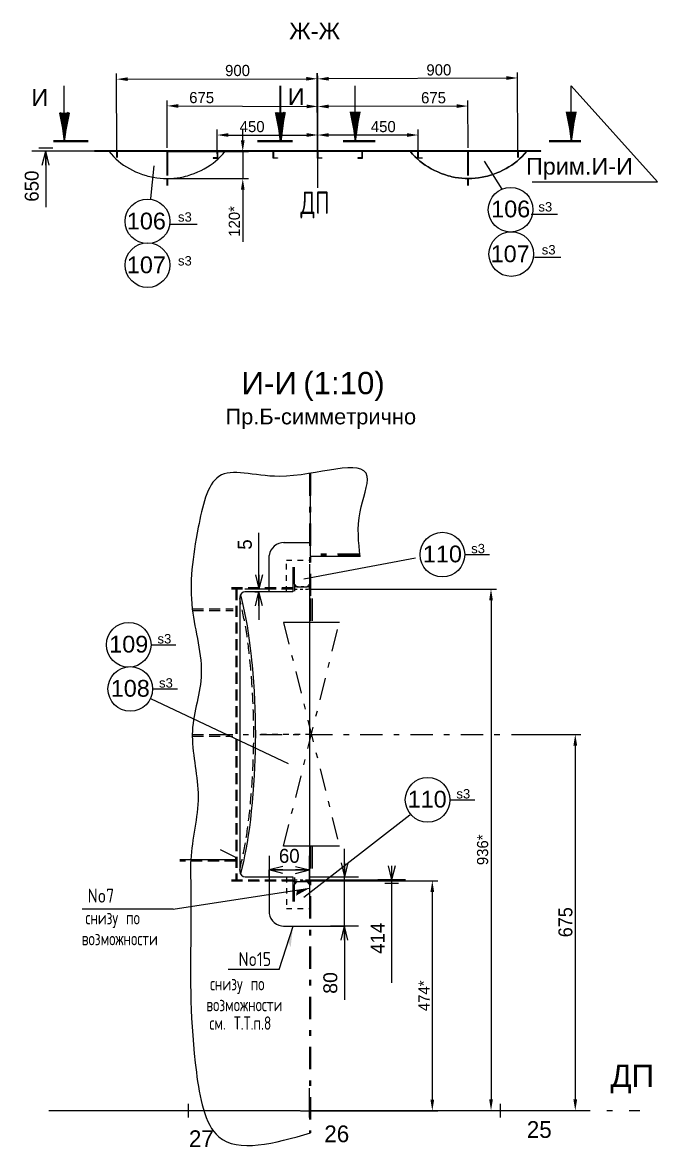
# Model space of a CAD drawing. Header units: millimetres. Extents: x -19561 to 47775, y 28910 to 69910.
# Drawn here: x 9386 to 12230, y 46667 to 51734 of the extents above; entities that cross this region are included whole.
import ezdxf
from ezdxf.enums import TextEntityAlignment as Align

# ---------------------------------------------------------------- set-up
doc = ezdxf.new("R2010")
doc.units = ezdxf.units.MM
doc.header["$MEASUREMENT"] = 0
for name, pattern in [('DASH1', [75, 50, -25]), ('DASH13', [50, 25, -25]), ('DASH2', [1300, 1125, -75, 25, -75]), ('DASH5', [225, 100, -50, 25, -50]), ('DASH6', [25, 12.5, -12.5])]:
    doc.linetypes.add(name, pattern=pattern)
doc.layers.add('pen_025', color=1, linetype='Continuous', true_color=0xff0000)
doc.styles.add('2_5', font='txt.shx', dxfattribs={"height": 2.5})
doc.styles.add('3', font='txt.shx', dxfattribs={"height": 3})
doc.styles.add('5', font='txt.shx', dxfattribs={"height": 5})
doc.styles.add('Arial', font='arial.ttf')
doc.styles.add('style5', font='arial.ttf', dxfattribs={"height": 3})
doc.dimstyles.new('EAG_DIM_J-8_F-1_N-109_A-06-00_S-7-0_T-0', dxfattribs={"dimtxt": 62.5, "dimasz": 62.5, "dimexe": 0.18, "dimexo": 0, "dimgap": 31.25, "dimtad": 1, "dimdec": 0, "dimdsep": 46, "dimtxsty": 'Standard', "dimblk1": 'EAGLE-ARROWTYPE-6-7-45', "dimblk2": 'NONE', "dimsah": 1, "dimcen": 0.09, "dimse2": 1, "dimclrt": 7, "dimadec": 0, "dimazin": 3, "dimtfac": 1, "dimtdec": 4, "dimtix": 1, "dimtofl": 0, "dimtmove": 0, "dimatfit": 0, "dimfxl": 1, "dimtolj": 1, "dimtzin": 0, "dimarcsym": 0})
doc.dimstyles.new('EAG_DIM_J-8_F-1_N-18_A-06-06_S-0-0_T-0', dxfattribs={"dimtxt": 62.5, "dimasz": 62.5, "dimexe": 0.18, "dimexo": 0, "dimgap": 31.25, "dimtad": 1, "dimdec": 0, "dimdsep": 46, "dimtxsty": 'Standard', "dimblk1": 'EAGLE-ARROWTYPE-6-0-11', "dimblk2": 'EAGLE-ARROWTYPE-6-0-12', "dimsah": 1, "dimcen": 0.09, "dimclrt": 7, "dimadec": 0, "dimazin": 3, "dimtfac": 1, "dimtdec": 4, "dimtix": 1, "dimtofl": 0, "dimtmove": 0, "dimatfit": 0, "dimfxl": 1, "dimtolj": 1, "dimtzin": 0, "dimarcsym": 0})
doc.dimstyles.new('EAG_DIM_J-8_F-1_N-84_A-25-00_S-3-0_T-0', dxfattribs={"dimtxt": 62.5, "dimasz": 62.5, "dimexe": 0.18, "dimexo": 0, "dimgap": 31.25, "dimtad": 1, "dimdec": 0, "dimdsep": 46, "dimtxsty": 'Standard', "dimblk1": 'EAGLE-ARROWTYPE-25-3-60', "dimblk2": 'NONE', "dimsah": 1, "dimcen": 0.09, "dimse2": 1, "dimclrt": 7, "dimadec": 0, "dimazin": 3, "dimtfac": 1, "dimtdec": 4, "dimtix": 1, "dimtofl": 0, "dimtmove": 0, "dimatfit": 0, "dimfxl": 1, "dimtolj": 1, "dimtzin": 0, "dimarcsym": 0})
doc.dimstyles.new('seatech', dxfattribs={"dimscale": 20, "dimtxt": 2.5, "dimasz": 2.5, "dimexe": 1.25, "dimexo": 0, "dimtad": 1, "dimdec": 0, "dimtxsty": 'Standard', "dimcen": 2.5, "dimclrd": 7, "dimclre": 7, "dimclrt": 4, "dimadec": 0, "dimazin": 0, "dimtfac": 1, "dimtdec": 0, "dimtmove": 0, "dimatfit": 3, "dimfxl": 1.25, "dimarcsym": 0})

# ---------------------------------------------------------------- blocks, each defined once
blk = doc.blocks.new('EAGLE-ARROWTYPE-25-3-60')
at = {"layer": 'pen_025', "color": 7, "linetype": 'Continuous'}
for p, q in [((0, -1), (0, 1)), ((0, 0), (-1, 0)), ((-0.25, 0.5), (-0.25, -0.5)), ((1, 0.25), (0, 0)), ((1, 0), (0, 0)), ((1, -0.25), (0, 0))]:
    blk.add_line(p, q, dxfattribs=at)
blk = doc.blocks.new('*D2283')
at = {"color": 0, "linetype": 'Continuous', "lineweight": -2}
for p, q in [((10671.3, 47892.9), (11039.5, 47892.9)), ((11039.3, 47830.4), (11039.3, 47430.3))]:
    blk.add_line(p, q, dxfattribs=at)
at = {"layer": 'Defpoints', "color": 0}
for p in [(10671.3, 47892.9), (11012, 47430.3), (11039.3, 47430.3)]:
    blk.add_point(p, dxfattribs=at)
at = {"color": 0, "lineweight": -2, "xscale": 62.5, "yscale": 62.5, "zscale": 62.5, "rotation": 90}
blk.add_blockref('EAGLE-ARROWTYPE-25-3-60', (11039.3, 47892.9), dxfattribs=at)
at = {"color": 7, "ltscale": 20, "insert": (10976.8, 47630.4), "char_height": 62.5, "attachment_point": 5, "rotation": 90}
blk.add_mtext('\\A1;414', dxfattribs=at)
blk = doc.blocks.new('_NONE')
blk = doc.blocks.new('EAGLE-ARROWTYPE-6-0-11')
at = {"layer": 'pen_025', "color": 7, "linetype": 'Continuous'}
for p, q in [((0, -1), (0, 1)), ((-1, 0.25), (0, 0)), ((-1, 0), (0, 0)), ((-1, -0.25), (0, 0)), ((0, 0), (-1, 0))]:
    blk.add_line(p, q, dxfattribs=at)
blk = doc.blocks.new('EAGLE-ARROWTYPE-6-0-12')
at = {"layer": 'pen_025', "color": 7, "linetype": 'Continuous'}
for p, q in [((0, -1), (0, 1)), ((-1, 0.25), (0, 0)), ((-1, 0), (0, 0)), ((-1, -0.25), (0, 0)), ((0, 0), (-1, 0))]:
    blk.add_line(p, q, dxfattribs=at)
blk = doc.blocks.new('*D2277')
at = {"color": 0, "linetype": 'Continuous', "lineweight": -2}
for p, q in [((10444.5, 49197.1), (10444.5, 49447.1)), ((10444.5, 49259.6), (10444.5, 49322.1)), ((10425.8, 49183.2), (10444.7, 49183.2)), ((10427.7, 49197.1), (10444.7, 49197.1)), ((10444.5, 49120.7), (10444.5, 49058.2))]:
    blk.add_line(p, q, dxfattribs=at)
at = {"layer": 'Defpoints', "color": 0}
for p in [(10425.8, 49183.2), (10427.7, 49197.1), (10444.5, 49197.1)]:
    blk.add_point(p, dxfattribs=at)
at = {"color": 0, "lineweight": -2, "xscale": 62.5, "yscale": 62.5, "zscale": 62.5}
for name, p, rotation in [('EAGLE-ARROWTYPE-6-0-12', (10444.5, 49197.1), 270), ('EAGLE-ARROWTYPE-6-0-11', (10444.5, 49183.2), 90)]:
    blk.add_blockref(name, p, dxfattribs=dict(at, rotation=rotation))
at = {"color": 7, "ltscale": 20, "insert": (10382, 49395), "char_height": 62.5, "attachment_point": 5, "rotation": 90}
blk.add_mtext('\\A1;5', dxfattribs=at)
blk = doc.blocks.new('*D2278')
at = {"color": 0, "linetype": 'Continuous', "lineweight": -2}
for p, q in [((10490, 47905.7), (10490.1, 47937.1)), ((10671.3, 47905.6), (10671.3, 47937)), ((10552.6, 47936.9), (10608.8, 47936.9))]:
    blk.add_line(p, q, dxfattribs=at)
at = {"layer": 'Defpoints', "color": 0}
for p in [(10490, 47905.7), (10671.3, 47936.8), (10671.3, 47905.6)]:
    blk.add_point(p, dxfattribs=at)
at = {"color": 0, "lineweight": -2, "xscale": 62.5, "yscale": 62.5, "zscale": 62.5}
for name, p, rotation in [('EAGLE-ARROWTYPE-6-0-11', (10490.1, 47936.9), 179.9871440888427), ('EAGLE-ARROWTYPE-6-0-12', (10671.3, 47936.8), 359.9871440888427)]:
    blk.add_blockref(name, p, dxfattribs=dict(at, rotation=rotation))
at = {"color": 7, "ltscale": 20, "insert": (10580.7, 47999.4), "char_height": 62.5, "attachment_point": 5, "rotation": 359.9871}
blk.add_mtext('\\A1;60', dxfattribs=at)
blk = doc.blocks.new('*D2279')
at = {"color": 0, "linetype": 'Continuous', "lineweight": -2}
for p, q in [((10828.1, 47968.1), (10828.1, 48030.6)), ((10671.3, 47905.6), (10828.3, 47905.6)), ((10671.3, 47684.9), (10828.3, 47684.9)), ((10828.1, 47684.9), (10828.1, 47354.3)), ((10828.1, 47622.4), (10828.1, 47559.9))]:
    blk.add_line(p, q, dxfattribs=at)
at = {"layer": 'Defpoints', "color": 0}
for p in [(10671.3, 47905.6), (10671.3, 47684.9), (10828.1, 47684.9)]:
    blk.add_point(p, dxfattribs=at)
at = {"color": 0, "lineweight": -2, "xscale": 62.5, "yscale": 62.5, "zscale": 62.5}
for name, p, rotation in [('EAGLE-ARROWTYPE-6-0-11', (10828.1, 47905.6), 270), ('EAGLE-ARROWTYPE-6-0-12', (10828.1, 47684.9), 90)]:
    blk.add_blockref(name, p, dxfattribs=dict(at, rotation=rotation))
at = {"color": 7, "ltscale": 20, "insert": (10765, 47430.2), "char_height": 62.5, "attachment_point": 5, "rotation": 90, "style": 'Arial'}
blk.add_mtext('\\A1;80', dxfattribs=at)
blk = doc.blocks.new('*D2280')
at = {"color": 7, "lineweight": -2}
for p, q in [((11575.7, 48544.3), (11886.8, 48544.3)), ((11861.8, 48494.3), (11861.8, 46908.3)), ((11690.7, 46858.3), (11886.8, 46858.3))]:
    blk.add_line(p, q, dxfattribs=at)
at = {"color": 7}
for points in [[(11870.1, 48494.3), (11853.4, 48494.3), (11861.8, 48544.3)], [(11853.4, 46908.3), (11870.1, 46908.3), (11861.8, 46858.3)]]:
    blk.add_solid(points, dxfattribs=at)
at = {"layer": 'Defpoints', "color": 0}
for p in [(11575.7, 48544.3), (11690.7, 46858.3), (11861.8, 46858.3)]:
    blk.add_point(p, dxfattribs=at)
at = {"color": 4, "ltscale": 20, "insert": (11818, 47702.3), "char_height": 50, "attachment_point": 5, "rotation": 90}
blk.add_mtext('\\H62.5;\\W0.965;\\Q0;\\Q0;675\\H62.5;\\W0.965;\\Q0;', dxfattribs=at)
blk = doc.blocks.new('*D2281')
at = {"color": 7, "lineweight": -2}
for p, q in [((10630.4, 47888.1), (11246.5, 47888.1)), ((11221.5, 47838.1), (11221.5, 46907.2)), ((10630.4, 46857.2), (11246.5, 46857.2))]:
    blk.add_line(p, q, dxfattribs=at)
at = {"color": 7}
for points in [[(11229.8, 47838.1), (11213.1, 47838.1), (11221.5, 47888.1)], [(11213.1, 46907.2), (11229.8, 46907.2), (11221.5, 46857.2)]]:
    blk.add_solid(points, dxfattribs=at)
at = {"layer": 'Defpoints', "color": 0}
for p in [(10630.4, 47888.1), (10630.4, 46857.2), (11221.5, 46857.2)]:
    blk.add_point(p, dxfattribs=at)
at = {"color": 4, "ltscale": 20, "insert": (11184, 47372.7), "char_height": 50, "attachment_point": 5, "rotation": 90}
blk.add_mtext('474*', dxfattribs=at)
blk = doc.blocks.new('*D2282')
at = {"color": 7, "lineweight": -2}
for p, q in [((10676.3, 49195.6), (11509.4, 49195.6)), ((11484.4, 49145.6), (11484.4, 46908.3)), ((10676.3, 46858.3), (11509.4, 46858.3))]:
    blk.add_line(p, q, dxfattribs=at)
at = {"color": 7}
for points in [[(11492.7, 49145.6), (11476.1, 49145.6), (11484.4, 49195.6)], [(11476.1, 46908.3), (11492.7, 46908.3), (11484.4, 46858.3)]]:
    blk.add_solid(points, dxfattribs=at)
at = {"layer": 'Defpoints', "color": 0}
for p in [(10676.3, 49195.6), (10676.3, 46858.3), (11484.4, 46858.3)]:
    blk.add_point(p, dxfattribs=at)
at = {"color": 4, "ltscale": 20, "insert": (11446.9, 48026.9), "char_height": 50, "attachment_point": 5, "rotation": 90}
blk.add_mtext('936*', dxfattribs=at)
blk = doc.blocks.new('*D2284')
at = {"color": 7, "lineweight": -2}
for p, q in [((10258.2, 51145.7), (10258.2, 51255.1)), ((10709.2, 51145.7), (10709.2, 51255.1)), ((10308.2, 51230.1), (10659.2, 51230.1))]:
    blk.add_line(p, q, dxfattribs=at)
at = {"color": 7}
for points in [[(10308.2, 51238.5), (10308.2, 51221.8), (10258.2, 51230.1)], [(10659.2, 51221.8), (10659.2, 51238.5), (10709.2, 51230.1)]]:
    blk.add_solid(points, dxfattribs=at)
at = {"layer": 'Defpoints', "color": 0}
for p in [(10709.2, 51230.1), (10258.2, 51145.7), (10709.2, 51145.7)]:
    blk.add_point(p, dxfattribs=at)
at = {"color": 4, "ltscale": 20, "insert": (10414.4, 51267.6), "char_height": 50, "attachment_point": 5}
blk.add_mtext('450', dxfattribs=at)
blk = doc.blocks.new('EAGLE-ARROWTYPE-6-7-45')
at = {"layer": 'pen_025', "color": 7, "linetype": 'Continuous'}
for p, q in [((0, -1), (0, 1)), ((-1, 0.25), (0, 0)), ((-1, 0), (0, 0)), ((-1, -0.25), (0, 0)), ((0, 0), (-1, 0)), ((0.25, 0.5), (0.25, -0.5))]:
    blk.add_line(p, q, dxfattribs=at)
blk = doc.blocks.new('*D2285')
at = {"color": 0, "linetype": 'Continuous', "lineweight": -2}
for p, q in [((9758.7, 51157.3), (9489.7, 51157.3)), ((9489.9, 51094.8), (9489.9, 50907.3))]:
    blk.add_line(p, q, dxfattribs=at)
at = {"layer": 'Defpoints', "color": 0}
for p in [(9758.7, 51157.3), (9489.9, 50907.3), (9758.7, 50907.3)]:
    blk.add_point(p, dxfattribs=at)
at = {"color": 0, "lineweight": -2, "xscale": 62.5, "yscale": 62.5, "zscale": 62.5, "rotation": 90}
blk.add_blockref('EAGLE-ARROWTYPE-6-7-45', (9489.9, 51157.3), dxfattribs=at)
at = {"color": 7, "ltscale": 20, "insert": (9427.4, 51001), "char_height": 62.5, "attachment_point": 5, "rotation": 90}
blk.add_mtext('\\A1;650', dxfattribs=at)
blk = doc.blocks.new('*D2286')
at = {"color": 7, "lineweight": -2}
for p, q in [((10033.2, 51173.1), (10033.9, 51385.5)), ((10708.2, 51170.8), (10708.9, 51383.2)), ((10083.8, 51360.3), (10658.8, 51358.4))]:
    blk.add_line(p, q, dxfattribs=at)
at = {"color": 7}
for points in [[(10083.8, 51368.7), (10083.8, 51352), (10033.8, 51360.5)], [(10658.8, 51350.1), (10658.8, 51366.7), (10708.8, 51358.2)]]:
    blk.add_solid(points, dxfattribs=at)
at = {"layer": 'Defpoints', "color": 0}
for p in [(10708.8, 51358.2), (10033.2, 51173.1), (10708.2, 51170.8)]:
    blk.add_point(p, dxfattribs=at)
at = {"color": 4, "ltscale": 20, "insert": (10188.3, 51397.5), "char_height": 50, "attachment_point": 5, "rotation": 359.8083}
blk.add_mtext('675', dxfattribs=at)
blk = doc.blocks.new('*D2287')
at = {"color": 7, "lineweight": -2}
for p, q in [((10708.2, 51170.8), (10707.5, 51382.9)), ((11381.3, 51172.8), (11380.7, 51384.9)), ((11330.8, 51359.7), (10757.6, 51358))]:
    blk.add_line(p, q, dxfattribs=at)
at = {"color": 7}
for points in [[(10757.6, 51366.4), (10757.6, 51349.7), (10707.6, 51357.9)], [(11330.8, 51351.4), (11330.7, 51368.1), (11380.8, 51359.9)]]:
    blk.add_solid(points, dxfattribs=at)
at = {"layer": 'Defpoints', "color": 0}
for p in [(10707.6, 51357.9), (10708.2, 51170.8), (11381.3, 51172.8)]:
    blk.add_point(p, dxfattribs=at)
at = {"color": 4, "ltscale": 20, "insert": (11226.8, 51396.9), "char_height": 50, "attachment_point": 5, "rotation": 0.1708}
blk.add_mtext('675', dxfattribs=at)
blk = doc.blocks.new('*D2288')
at = {"color": 7, "lineweight": -2}
for p, q in [((10709.2, 51145.7), (10707.6, 51506.9)), ((11553.6, 51485.6), (10757.7, 51482.1)), ((11605.1, 51149.5), (11603.5, 51510.8))]:
    blk.add_line(p, q, dxfattribs=at)
at = {"color": 7}
for points in [[(10757.7, 51490.4), (10757.7, 51473.8), (10707.7, 51481.9)], [(11553.7, 51477.2), (11553.6, 51493.9), (11603.6, 51485.8)]]:
    blk.add_solid(points, dxfattribs=at)
at = {"layer": 'Defpoints', "color": 0}
for p in [(10707.7, 51481.9), (10709.2, 51145.7), (11605.1, 51149.5)]:
    blk.add_point(p, dxfattribs=at)
at = {"color": 4, "ltscale": 20, "insert": (11250.7, 51521.7), "char_height": 50, "attachment_point": 5, "rotation": 0.2477}
blk.add_mtext('900', dxfattribs=at)
blk = doc.blocks.new('*D2289')
at = {"color": 7, "lineweight": -2}
for p, q in [((9808.2, 51149.5), (9807.4, 51505.3)), ((10707.2, 51151.4), (10706.4, 51507.2)), ((9857.4, 51480.4), (10656.4, 51482.1))]:
    blk.add_line(p, q, dxfattribs=at)
at = {"color": 7}
for points in [[(9857.4, 51488.7), (9857.5, 51472.1), (9807.4, 51480.3)], [(10656.5, 51473.8), (10656.4, 51490.4), (10706.4, 51482.2)]]:
    blk.add_solid(points, dxfattribs=at)
at = {"layer": 'Defpoints', "color": 0}
for p in [(10706.4, 51482.2), (9808.2, 51149.5), (10707.2, 51151.4)]:
    blk.add_point(p, dxfattribs=at)
at = {"color": 4, "ltscale": 20, "insert": (10349, 51518.9), "char_height": 50, "attachment_point": 5, "rotation": 0.1224}
blk.add_mtext('900', dxfattribs=at)
blk = doc.blocks.new('*D2290')
at = {"color": 7, "lineweight": -2}
for p, q in [((10372.4, 51206.1), (10372.4, 51256.1)), ((10035.2, 51156.1), (10397.4, 51156.1)), ((10372.4, 51156.1), (10372.4, 51034.6)), ((10031.7, 51034.6), (10397.4, 51034.6)), ((10372.4, 50984.6), (10372.4, 50751.3))]:
    blk.add_line(p, q, dxfattribs=at)
at = {"color": 7}
for points in [[(10364.1, 51206.1), (10380.7, 51206.1), (10372.4, 51156.1)], [(10380.7, 50984.6), (10364.1, 50984.6), (10372.4, 51034.6)]]:
    blk.add_solid(points, dxfattribs=at)
at = {"layer": 'Defpoints', "color": 0}
for p in [(10035.2, 51156.1), (10031.7, 51034.6), (10372.4, 51034.6)]:
    blk.add_point(p, dxfattribs=at)
at = {"color": 4, "ltscale": 20, "insert": (10334.9, 50842.9), "char_height": 50, "attachment_point": 5, "rotation": 90}
blk.add_mtext('120*', dxfattribs=at)
blk = doc.blocks.new('*D2291')
at = {"color": 7, "lineweight": -2}
for p, q in [((10707.2, 51145.7), (10707.2, 51255.1)), ((11158.2, 51145.7), (11158.2, 51255.1)), ((11108.2, 51230.1), (10757.2, 51230.1))]:
    blk.add_line(p, q, dxfattribs=at)
at = {"color": 7}
for points in [[(10757.2, 51238.5), (10757.2, 51221.8), (10707.2, 51230.1)], [(11108.2, 51221.8), (11108.2, 51238.5), (11158.2, 51230.1)]]:
    blk.add_solid(points, dxfattribs=at)
at = {"layer": 'Defpoints', "color": 0}
for p in [(10707.2, 51230.1), (10707.2, 51145.7), (11158.2, 51145.7)]:
    blk.add_point(p, dxfattribs=at)
at = {"color": 4, "ltscale": 20, "insert": (11001.9, 51267.6), "char_height": 50, "attachment_point": 5}
blk.add_mtext('450', dxfattribs=at)

msp = doc.modelspace()

# ---------------------------------------------------------------- linework, layer by layer
at = {"color": 0, "linetype": 'DASH2'}
for p, q in [((10708.15485, 50993.4469), (10708.15485, 51495.38996)), ((10708.15485, 50993.4469), (10708.15485, 51170.83055)), ((9503.79425, 46858.26402), (12151.29425, 46858.26402))]:
    msp.add_line(p, q, dxfattribs=at)
at = {"color": 0, "linetype": 'Continuous'}
for p, q in [((9572.64034, 51199.78413), (9572.64034, 51449.78413)), ((10539.97716, 51199.78413), (10539.97716, 51449.78413)), ((10543.05662, 51199.78413), (10543.05662, 51449.78413)), ((10876.33253, 51199.78413), (10876.33253, 51449.78413)), ((11843.66936, 51199.78413), (11843.66936, 51449.78413)), ((9555.59549, 51331.03334), (9572.64034, 51199.78413)), ((9555.59549, 51331.03334), (9572.64034, 51318.53413)), ((9589.68519, 51331.03334), (9572.64034, 51199.78413)), ((9589.68519, 51331.03334), (9572.64034, 51318.53413)), ((10522.93231, 51331.03334), (10539.97716, 51199.78413)), ((10522.93231, 51331.03334), (10539.97716, 51318.53413)), ((10526.01177, 51331.03334), (10543.05662, 51199.78413)), ((10526.01177, 51331.03334), (10543.05662, 51318.53413)), ((10557.02201, 51331.03334), (10539.97716, 51199.78413)), ((10557.02201, 51331.03334), (10539.97716, 51318.53413)), ((10560.10147, 51331.03334), (10543.05662, 51199.78413)), ((10560.10147, 51331.03334), (10543.05662, 51318.53413)), ((10859.28768, 51331.03334), (10876.33253, 51199.78413)), ((10859.28768, 51331.03334), (10876.33253, 51318.53413)), ((10893.37738, 51331.03334), (10876.33253, 51199.78413)), ((10893.37738, 51331.03334), (10876.33253, 51318.53413)), ((11826.62451, 51331.03334), (11843.66936, 51199.78413)), ((11826.62451, 51331.03334), (11843.66936, 51318.53413)), ((11860.71421, 51331.03334), (11843.66936, 51199.78413)), ((11860.71421, 51331.03334), (11843.66936, 51318.53413)), ((9708.15485, 51160.35021), (9778.74677, 51160.35021)), ((9708.15485, 51157.25634), (9778.74677, 51157.25634)), ((9778.74677, 51160.35021), (10287.42331, 51160.35021)), ((9778.74677, 51157.25634), (10287.42331, 51157.25634)), ((9808.15485, 51129.52587), (9808.15485, 51152.83947)), ((9811.15485, 51129.52587), (9811.15485, 51152.83947)), ((10033.15485, 51048.50841), (10033.15485, 51152.83751)), ((10036.15485, 51048.50841), (10036.15485, 51152.83751)), ((10287.42331, 51160.35021), (11128.88639, 51160.35021)), ((10287.42331, 51157.25634), (11128.88639, 51157.25634)), ((11129.02301, 51160.35021), (11637.42627, 51160.35021)), ((11129.02301, 51157.25634), (11637.42627, 51157.25634)), ((11380.15485, 51048.50841), (11380.15485, 51152.83751)), ((11383.15485, 51048.50841), (11383.15485, 51152.83751)), ((11605.15485, 51129.52587), (11605.15485, 51152.83947)), ((11608.15485, 51129.52587), (11608.15485, 51152.83947)), ((11637.56293, 51160.35021), (11708.15485, 51160.35021)), ((11637.56293, 51157.25634), (11708.15485, 51157.25634)), ((10033.15485, 51029.00914), (10033.15485, 51031.53063)), ((10036.15485, 51029.00914), (10036.15485, 51031.53063)), ((11380.15485, 51029.00914), (11380.15485, 51031.53063)), ((11383.15485, 51029.00914), (11383.15485, 51031.53063)), ((10603.79425, 49216.75348), (10603.79425, 49293.55966)), ((10358.79425, 49158.18979), (10358.79425, 47930.66621)), ((10805.04425, 49044.92929), (10555.04425, 49044.92929)), ((10805.04425, 48043.57782), (10555.04425, 48043.57782)), ((10341.138, 47981.75348), (10091.138, 47981.75348)), ((10490.05129, 47937.05899), (10671.30125, 47936.83832)), ((10060.33629, 47760.75392), (9652.88981, 47760.75392)), ((10535.43386, 47490.38757), (10307.19793, 47490.38757)), ((10671.29425, 46827.26934), (10671.29425, 46958.26402)), ((10128.79425, 46827.26934), (10128.79425, 46889.25484)), ((11526.29425, 46827.26934), (11526.29425, 46889.25484))]:
    msp.add_line(p, q, dxfattribs=at)
at = {"color": 0}
for p, q in [((11843.66936, 51449.78413), (12229.52454, 51020.64228)), ((11668.46416, 51020.64228), (12229.52454, 51020.64228)), ((10555.17391, 49403.61158), (10671.29425, 49403.61158)), ((10490.04425, 49182.84074), (10490.04425, 49346.47823)), ((10646.65607, 49240.52018), (11145.8316, 49336.02488)), ((10596.29425, 49293.55966), (10596.29425, 49183.18979)), ((10596.29425, 49183.18979), (10383.79425, 49183.18979)), ((10671.29425, 49195.57291), (10671.29425, 47892.93405)), ((10646.65607, 47814.2637), (11120.49276, 48183.46306)), ((10383.79425, 47905.66621), (10596.29425, 47905.66621)), ((10490.04425, 47905.66621), (10490.04425, 47742.02873)), ((10596.29425, 47905.66621), (10596.29425, 47795.31656)), ((10555.17391, 47684.89538), (10671.29425, 47684.89538))]:
    msp.add_line(p, q, dxfattribs=at)
for p, q in [((9960.43655, 50944.97992), (9974.97692, 51092.36659)), ((11534.03599, 50987.13192), (11455.05942, 51112.82879)), ((9960.33024, 50943.90232), (9960.43655, 50944.97992)), ((10049.38545, 50830.37005), (10168.18326, 50830.37005)), ((11663.81892, 50875.88534), (11782.61673, 50875.88534)), ((11678.8712, 50683.44247), (11797.66901, 50683.44247)), ((11366.64544, 49349.72829), (11477.49884, 49349.72829)), ((9961.58282, 48945.506), (10072.43622, 48945.506)), ((9959.73881, 48705.03291), (10575.80264, 48413.61687)), ((9968.52737, 48747.67211), (10079.38077, 48747.67211)), ((11300.43037, 48250.86821), (11411.28376, 48250.86821))]:
    msp.add_line(p, q)
at = {"color": 0, "linetype": 'DASH13'}
for p, q in [((10033.15485, 51003.92723), (10033.15485, 51029.00914)), ((10036.15485, 51003.92723), (10036.15485, 51029.00914)), ((11380.15485, 51003.92723), (11380.15485, 51029.00914)), ((11383.15485, 51003.92723), (11383.15485, 51029.00914)), ((10567.70741, 49182.84074), (10567.70741, 49324.46331)), ((10567.70741, 49324.46331), (10671.29425, 49324.46331)), ((10678.90546, 48544.25306), (10428.90546, 48544.25306)), ((10567.70741, 47905.66621), (10567.70741, 47764.04365)), ((10567.70741, 47764.04365), (10671.29425, 47764.04365))]:
    msp.add_line(p, q, dxfattribs=at)
at = {"color": 0, "linetype": 'DASH5'}
for p, q in [((10671.29425, 49713.59609), (10671.29425, 49044.92929)), ((10676.29425, 49714.39091), (10676.29425, 49044.92929)), ((10897.14476, 49351.75958), (10676.29425, 49351.75958)), ((10897.71305, 49346.75897), (10676.29425, 49346.75897)), ((10603.79425, 49216.75348), (10603.79425, 49185.71207)), ((10676.29425, 49153.68021), (10676.29425, 49044.92929)), ((10683.79425, 49153.68021), (10683.79425, 49044.92929)), ((10555.04425, 49044.92929), (10805.04425, 48043.57782)), ((10555.04425, 48043.57782), (10805.04425, 49044.92929)), ((10223.69425, 48544.25348), (11570.65179, 48544.25348)), ((10671.29425, 48043.57782), (10671.29425, 46756.85314)), ((10676.29425, 48043.57782), (10676.29425, 47934.92982)), ((10676.29425, 48043.57782), (10676.29425, 46758.26402)), ((10683.79425, 48043.57782), (10683.79425, 47934.92982)), ((10340.79191, 47992.14209), (10272.66814, 48026.75348)), ((10340.79191, 47976.75348), (10340.79191, 47992.14209)), ((10596.29425, 47902.79489), (10596.29425, 47795.31656)), ((10603.79425, 47902.79489), (10603.79425, 47871.75348))]:
    msp.add_line(p, q, dxfattribs=at)
at = {"color": 0, "linetype": 'DASH1'}
for p, q in [((10321.29425, 49197.08353), (10596.29425, 49197.08353)), ((10321.79935, 49202.08353), (10596.29425, 49202.08353)), ((10341.13861, 49195.98291), (10341.13861, 47892.52779)), ((10346.29486, 49195.98291), (10346.29486, 47892.52779)), ((10146.29425, 49106.75348), (10328.82965, 49106.75348)), ((10146.29425, 49099.25348), (10328.82965, 49099.25348)), ((10146.29425, 48544.25348), (10328.638, 48544.25348)), ((10146.29425, 48536.75348), (10328.638, 48536.75348)), ((10341.138, 47976.75348), (10091.138, 47976.75348)), ((10341.138, 47976.75348), (10341.138, 47981.75348)), ((10321.29425, 47892.46897), (10596.29425, 47892.46897)), ((10321.79935, 47887.46897), (10596.29425, 47887.46897))]:
    msp.add_line(p, q, dxfattribs=at)
at = {"color": 2}
msp.add_line((10828.32031, 47684.89538), (10828.32031, 47905.62555), dxfattribs=at)
at = {"color": 0, "linetype": 'Continuous', "ltscale": 5}
for p, q in [((10060.33629, 47760.75392), (10671.29425, 47854.9624)), ((10535.43386, 47490.38757), (10598.17589, 47684.89538))]:
    msp.add_line(p, q, dxfattribs=at)
at = {"color": 7}
for points in [[(9573.87705, 51205.10656, 0, 50, 0), (9573.87705, 51330.22414, 50, 50, 0)], [(10540.77528, 51206.26875, 0, 50, 0), (10540.77528, 51331.38634, 50, 50, 0)], [(10875.90725, 51209.32851, 0, 50, 0), (10875.90725, 51334.44609, 50, 50, 0)], [(11843.7022, 51209.32851, 0, 50, 0), (11843.7022, 51334.44609, 50, 50, 0)]]:
    msp.add_lwpolyline(points, format="xyseb", dxfattribs=at)
at = {"color": 7, "const_width": 10}
for points in [[(9524.45185, 51202.53676), (9680.71379, 51202.53676)], [(10438.1092, 51202.53676), (10595.30223, 51202.53676)], [(10821.96087, 51202.53676), (10966.15039, 51202.53676)], [(11743.83206, 51202.53676), (11888.01007, 51202.53676)]]:
    msp.add_lwpolyline(points, dxfattribs=at)
at = {"const_width": 3}
msp.add_lwpolyline([(9709.22139, 51158.91908), (11709.17212, 51158.91908)], dxfattribs=at)
at = {"color": 0, "linetype": 'Continuous'}
for points in [[(10708.15485, 51157.25634), (9713.82929, 51157.25634), (9708.15485, 51157.25634)], [(9772.02283, 51157.25634), (9782.23535, 51145.291), (9793.00043, 51133.81639), (9803.92395, 51123.23436), (9815.34369, 51113.20128), (9826.84626, 51104.06542), (9838.78699, 51095.51293), (9851.53644, 51087.28514), (9864.66425, 51079.65551), (9878.5376, 51072.40172), (9892.71003, 51065.74791), (9900.79938, 51062.26122), (9908.96405, 51058.96202), (9923.9281, 51053.47484), (9939.11194, 51048.62841), (9947.59693, 51046.23034), (9956.13874, 51044.0393), (9971.66114, 51040.63353), (9987.32227, 51037.95617), (10002.4961, 51036.10045), (10017.74268, 51034.97777), (10032.862, 51034.59618), (10047.982, 51034.9431), (10062.99909, 51036.0161), (10077.94794, 51037.80919), (10092.38843, 51040.21202), (10106.7121, 51043.23107), (10115.47614, 51045.3861), (10124.18256, 51047.75902), (10139.82776, 51052.61168), (10155.25006, 51058.14904), (10170.67255, 51064.45568), (10185.8114, 51071.43444), (10200.10431, 51078.8181), (10214.03061, 51086.85033), (10226.90982, 51095.11803), (10239.36432, 51103.99694), (10250.87241, 51113.10021), (10261.91846, 51122.77062), (10272.78321, 51133.25756), (10283.1474, 51144.24877), (10294.28684, 51157.25634)], [(9772.02283, 51157.25634), (9782.23535, 51145.29113), (9793.00043, 51133.81639), (9803.92395, 51123.23424), (9815.34369, 51113.2014), (9826.84626, 51104.06542), (9838.78699, 51095.51293), (9851.53644, 51087.28527), (9864.66425, 51079.65551), (9878.5376, 51072.40172), (9892.71003, 51065.74791), (9900.79938, 51062.26122), (9908.96405, 51058.96202), (9923.9281, 51053.47484), (9939.11194, 51048.62853), (9947.59693, 51046.23034), (9956.13874, 51044.0393), (9971.66114, 51040.63366), (9987.32227, 51037.95629), (10002.4961, 51036.10045), (10017.74268, 51034.97777), (10032.862, 51034.59618), (10047.982, 51034.9431), (10062.99909, 51036.0161), (10077.94794, 51037.80919), (10092.38843, 51040.21202), (10106.7121, 51043.23107), (10115.47614, 51045.3861), (10124.18256, 51047.75902), (10139.82776, 51052.61168), (10155.25006, 51058.14904), (10170.67255, 51064.45568), (10185.8114, 51071.43456), (10200.10431, 51078.8181), (10214.03061, 51086.85033), (10226.90982, 51095.11803), (10239.36432, 51103.99694), (10250.87241, 51113.10021), (10261.91846, 51122.77062), (10272.78321, 51133.25756), (10283.1474, 51144.24877), (10294.28684, 51157.25634), (9772.02283, 51157.25634)], [(10260.15485, 51157.25634), (10259.15485, 51157.25634), (10258.44776, 51156.95421), (10258.15485, 51156.22496), (10258.15485, 51130.44249), (10257.88691, 51129.41112), (10257.15485, 51128.65624), (10256.15485, 51128.37987), (10241.15485, 51128.37987), (10240.44773, 51128.07775), (10240.15485, 51127.34862), (10240.15485, 51126.31725), (10260.15485, 51126.31725), (10260.15485, 51157.25634)], [(10508.15485, 51157.25634), (10509.15485, 51157.25634), (10509.86196, 51156.95421), (10510.15485, 51156.22496), (10510.15485, 51130.44249), (10510.42279, 51129.41112), (10511.15485, 51128.65624), (10512.15485, 51128.37987), (10527.15485, 51128.37987), (10527.86196, 51128.07775), (10528.15485, 51127.34862), (10528.15485, 51126.31725), (10508.15485, 51126.31725), (10508.15485, 51157.25634)], [(10707.15485, 51157.25634), (10708.15485, 51157.25634), (10708.86196, 51156.95421), (10709.15485, 51156.22496), (10709.15485, 51130.44249), (10709.4228, 51129.41112), (10710.15485, 51128.65624), (10711.15485, 51128.37987), (10726.15485, 51128.37987), (10726.86196, 51128.07775), (10727.15485, 51127.34862), (10727.15485, 51126.31725), (10707.15485, 51126.31725), (10707.15485, 51157.25634)], [(10708.15485, 51157.25634), (11702.48041, 51157.25634), (11708.15485, 51157.25634)], [(10908.15485, 51157.25634), (10907.15485, 51157.25634), (10906.44774, 51156.95421), (10906.15485, 51156.22496), (10906.15485, 51130.44249), (10905.88691, 51129.41112), (10905.15485, 51128.65624), (10904.15485, 51128.37987), (10889.15485, 51128.37987), (10888.44774, 51128.07775), (10888.15485, 51127.34862), (10888.15485, 51126.31725), (10908.15485, 51126.31725), (10908.15485, 51157.25634)], [(11644.28687, 51157.25634), (11634.07434, 51145.291), (11623.30927, 51133.81639), (11612.38575, 51123.23436), (11600.96601, 51113.20128), (11589.46344, 51104.06542), (11577.52271, 51095.51293), (11564.77326, 51087.28514), (11551.64545, 51079.65551), (11537.7721, 51072.40172), (11523.59967, 51065.74791), (11515.51032, 51062.26122), (11507.34565, 51058.96202), (11492.3816, 51053.47484), (11477.19776, 51048.62841), (11468.71277, 51046.23034), (11460.17096, 51044.0393), (11444.64856, 51040.63353), (11428.98743, 51037.95617), (11413.8136, 51036.10045), (11398.56702, 51034.97777), (11383.4477, 51034.59618), (11368.3277, 51034.9431), (11353.31061, 51036.0161), (11338.36176, 51037.80919), (11323.92127, 51040.21202), (11309.5976, 51043.23107), (11300.83356, 51045.3861), (11292.12714, 51047.75902), (11276.48194, 51052.61168), (11261.05963, 51058.14904), (11245.63715, 51064.45568), (11230.49829, 51071.43444), (11216.20539, 51078.8181), (11202.27909, 51086.85033), (11189.39988, 51095.11803), (11176.94538, 51103.99694), (11165.43729, 51113.10021), (11154.39124, 51122.77062), (11143.52649, 51133.25756), (11133.1623, 51144.24877), (11122.02286, 51157.25634)], [(11644.28687, 51157.25634), (11122.02286, 51157.25634), (11133.1623, 51144.24877), (11143.52649, 51133.25756), (11154.39124, 51122.77062), (11165.43729, 51113.10021), (11176.94538, 51103.99694), (11189.39988, 51095.11803), (11202.27909, 51086.85033), (11216.20539, 51078.8181), (11230.49829, 51071.43456), (11245.63715, 51064.45568), (11261.05963, 51058.14904), (11276.48194, 51052.61168), (11292.12714, 51047.75902), (11300.83356, 51045.3861), (11309.5976, 51043.23107), (11323.92127, 51040.21202), (11338.36176, 51037.80919), (11353.31061, 51036.0161), (11368.3277, 51034.9431), (11383.4477, 51034.59618), (11398.56702, 51034.97777), (11413.8136, 51036.10045), (11428.98743, 51037.95629), (11444.64856, 51040.63366), (11460.17096, 51044.0393), (11468.71277, 51046.23034), (11477.19776, 51048.62853), (11492.3816, 51053.47484), (11507.34565, 51058.96202), (11515.51032, 51062.26122), (11523.59967, 51065.74791), (11537.7721, 51072.40172), (11551.64545, 51079.65551), (11564.77326, 51087.28527), (11577.52271, 51095.51293), (11589.46344, 51104.06542), (11600.96601, 51113.2014), (11612.38575, 51123.23424), (11623.30927, 51133.81639), (11634.07434, 51145.29113), (11644.28687, 51157.25634)], [(11156.15485, 51157.25634), (11157.15485, 51157.25634), (11157.86194, 51156.95421), (11158.15485, 51156.22496), (11158.15485, 51130.44249), (11158.42279, 51129.41112), (11159.15485, 51128.65624), (11160.15485, 51128.37987), (11175.15485, 51128.37987), (11175.86197, 51128.07775), (11176.15485, 51127.34862), (11176.15485, 51126.31725), (11156.15485, 51126.31725), (11156.15485, 51157.25634)], [(10898.26665, 49341.90805), (10676.29425, 49341.90805), (10676.29425, 49714.39091)], [(10671.29425, 49306.75348), (10671.29425, 49216.75348), (10658.79425, 49204.25348), (10616.29425, 49204.25348), (10603.79425, 49216.75348)], [(10361.6685, 49169.82813), (10368.23285, 49144.63911), (10374.70136, 49117.3303), (10380.83356, 49088.78095), (10386.41767, 49060.02454), (10391.64533, 49030.17271), (10396.67463, 48998.29908), (10401.33832, 48965.47956), (10405.77192, 48930.79618), (10409.8393, 48895.36512), (10411.97065, 48875.14173), (10413.98725, 48854.73005), (10417.34113, 48817.31992), (10420.30317, 48779.36033), (10421.76923, 48758.14786), (10423.10834, 48736.79334), (10425.19025, 48697.98734), (10426.8266, 48658.83451), (10427.96064, 48620.89994), (10428.64728, 48582.78349), (10428.88044, 48544.98518), (10428.66803, 48507.18519), (10428.01252, 48469.64246), (10426.91632, 48432.27033), (10425.44782, 48396.16911), (10423.60212, 48360.35993), (10422.28498, 48338.44984), (10420.83478, 48316.68378), (10417.86847, 48277.57078), (10414.48407, 48239.01502), (10410.62909, 48200.45881), (10406.36335, 48162.61167), (10401.85041, 48126.8794), (10396.94074, 48092.06365), (10391.88703, 48059.86562), (10386.45978, 48028.72938), (10380.89582, 47999.95916), (10374.98456, 47972.34403), (10368.57465, 47945.18217), (10361.85651, 47919.27167), (10361.74546, 47918.88272)], [(10361.66852, 49169.82818), (10368.23346, 49144.63911), (10374.70197, 49117.3303), (10380.83417, 49088.78095), (10386.41828, 49060.02454), (10391.64594, 49030.17271), (10396.67524, 48998.29908), (10401.33893, 48965.47956), (10405.77253, 48930.79618), (10409.8393, 48895.36512), (10411.97065, 48875.14173), (10413.98664, 48854.73005), (10417.34052, 48817.31992), (10420.30256, 48779.36033), (10421.76801, 48758.14786), (10423.10712, 48736.79334), (10425.18903, 48697.98734), (10426.82538, 48658.83451), (10427.96003, 48620.89994), (10428.64667, 48582.78349), (10428.87983, 48544.98518), (10428.66803, 48507.18519), (10428.01252, 48469.64246), (10426.91632, 48432.27033), (10425.44721, 48396.16911), (10423.60151, 48360.35993), (10422.28437, 48338.44984), (10420.83356, 48316.68378), (10417.86725, 48277.57078), (10414.48285, 48239.01502), (10410.62787, 48200.45881), (10406.36213, 48162.61167), (10401.84919, 48126.8794), (10396.94013, 48092.06365), (10391.88642, 48059.86562), (10386.45978, 48028.72938), (10380.89521, 47999.95916), (10374.98456, 47972.34403), (10368.57465, 47945.18217), (10361.85651, 47919.27167), (10361.74546, 47918.88272)], [(10603.79425, 47795.31656), (10603.79425, 47871.75348), (10616.29425, 47884.25348)], [(10616.29425, 47884.25348), (10658.79425, 47884.25348), (10671.29425, 47871.75348), (10671.29425, 47781.75348)]]:
    msp.add_lwpolyline(points, dxfattribs=at)
at = {"color": 0, "linetype": 'DASH6'}
for points in [[(10671.29425, 49195.57291), (10671.29425, 49205.43603), (10603.79425, 49205.43619), (10603.79425, 49195.57291), (10671.29425, 49195.57291)], [(10671.29425, 47892.93405), (10671.29425, 47883.07085), (10603.79425, 47883.07085), (10603.79425, 47892.93405), (10671.29425, 47892.93405)]]:
    msp.add_lwpolyline(points, dxfattribs=at)
at = {"color": 1}
for centre in [(11572.12405, 50895.31453), (9945.76686, 50843.31531), (11575.25261, 50696.38774), (9945.76686, 50646.9652), (11266.64544, 49349.72829), (9861.58282, 48945.506), (9868.52737, 48747.67211), (11200.43037, 48250.86821)]:
    msp.add_circle(centre, 100, dxfattribs=at)
at = {"color": 0}
for centre, start, end in [((10556.5808, 49336.31854), 88.80230172, 171.31837847), ((10556.5808, 47752.18841), 188.68162153, 271.19769828)]:
    msp.add_arc(centre, 67.30774, start, end, dxfattribs=at)
at = {"color": 0, "linetype": 'Continuous'}
for centre, start, end in [((10383.79425, 49158.18979), 90, 179.99999565), ((10383.79425, 47930.66621), 180, 269.9999956)]:
    msp.add_arc(centre, 25, start, end, dxfattribs=at)
at = {"color": 0}
msp.add_spline([(10898.26665, 49341.90805), (10898.26665, 49540.96373), (10929.78877, 49700.42709), (10535.76259, 49700.42709), (10265.85432, 49700.42709), (10173.25821, 49472.05996), (10146.29425, 49106.75348), (10185.70424, 48800.47992), (10146.29425, 48544.25348), (10146.29425, 48536.75348), (10172.33823, 48265.43078), (10139.57119, 47981.75348), (10139.57119, 47874.63121), (10139.57119, 47648.29484), (10164.59766, 47030.38558), (10264.92134, 46740.80775), (10676.29425, 46758.26402)], degree=3, dxfattribs=at)
at = {"color": 0, "linetype": 'DASH1'}
msp.add_spline([(10358.79425, 47935.50909), (10384.61469, 48059.86562), (10403.35675, 48200.45881), (10415.01264, 48338.44984), (10420.19208, 48450.9564), (10421.6081, 48544.98518), (10419.88944, 48647.62243), (10413.76386, 48768.7541), (10404.69831, 48875.14173), (10385.55499, 49022.68169), (10358.79425, 49152.95158)], degree=3, dxfattribs=at)
at = {"color": 0, "linetype": 'ByBlock'}
for points in [[(10611.14953, 47821.52131), (10615.22767, 47846.31704), (10671.29425, 47854.9624)], [(10586.77783, 47589.78427), (10575.96223, 47616.03036), (10598.17589, 47684.89538)]]:
    msp.add_solid(points, dxfattribs=at)

# ---------------------------------------------------------------- texts
at = {"color": 215, "linetype": 'Continuous', "style": 'Arial'}
msp.add_text('Ж-Ж', height=75, dxfattribs=at).set_placement((10580.29134, 51658.82978))
at = {"color": 0, "linetype": 'Continuous', "style": 'Arial'}
for p in [(9462.95206, 51435.85734), (10611.36527, 51439.62014)]:
    msp.add_text('И', height=75, dxfattribs=at).set_placement(p, align=Align.TOP_CENTER)
msp.add_text('Прим.И-И', height=75, dxfattribs=at).set_placement((11640.88665, 51030.22167), align=Align.BOTTOM_LEFT)
at = {"color": 0}
for s, height, style, width, p in [('ДП', 100, '5', 0.7, (10630.91913, 50846.83768)), ('No7', 62.5, '2_5', 0.8, (9677.78295, 47771.25739)), ('No15', 62.5, '2_5', 0.8, (10353.4319, 47487.06944))]:
    msp.add_text(s, height=height, dxfattribs=dict(at, style=style, width=width)).set_placement(p, align=Align.BOTTOM_LEFT)
at = {"color": 2, "style": 'style5'}
for s, p in [('106', (11485.12671, 50861.29771)), ('106', (9853.26539, 50807.24921)), ('107', (11482.75113, 50660.32164)), ('107', (9853.26539, 50610.8991)), ('110', (11179.33486, 49315.15576)), ('109', (9774.27224, 48910.93348)), ('108', (9781.21679, 48713.09958)), ('110', (11111.00873, 48216.29569))]:
    msp.add_text(s, height=75, dxfattribs=at).set_placement(p)
at = {"color": 0}
for s, height, style, p in [('s3', 42, 'style5', (11696.56205, 50887.37216)), ('s3', 42, 'style5', (10082.12859, 50841.85686)), ('s3', 42, 'style5', (11711.61433, 50694.92929)), ('s3', 42, 'style5', (10082.12859, 50645.50675)), ('И-И', 100, 'Arial', (10367.15233, 50067.8892)), ('(1:10)', 100, 'Arial', (10643.41273, 50068.67632)), ('Пр.Б-симметрично', 70, 'Arial', (10294.95796, 49933.517)), ('s3', 42, 'style5', (11395.47575, 49355.87698)), ('s3', 42, 'style5', (9990.41313, 48951.6547)), ('s3', 42, 'style5', (9997.35768, 48753.8208)), ('s3', 42, 'style5', (11329.26068, 48257.0169)), ('ДП', 100, 'Arial', (12019.60585, 46964.24805))]:
    msp.add_text(s, height=height, dxfattribs=dict(at, style=style)).set_placement(p)
at = {"color": 0, "style": '3', "width": 0.7}
for s, p in [('снизу по', (9667.65349, 47692.57841)), ('возможности', (9650.91349, 47598.88694)), ('снизу по', (10225.63542, 47396.89467)), ('возможности', (10208.89541, 47303.2032)), ('см. Т.Т.п.8', (10223.08113, 47220.36252))]:
    msp.add_text(s, height=60, dxfattribs=at).set_placement(p)
at = {"color": 0, "linetype": 'Continuous'}
for s, p in [('26', (10793.43902, 46791.65372)), ('25', (11700.51973, 46810.97914)), ('27', (10186.92468, 46769.74277))]:
    msp.add_text(s, height=75, dxfattribs=at).set_placement(p, align=Align.TOP_CENTER)

# ---------------------------------------------------------------- dimensions: what is measured, and where the dimension line sits
at = {"color": 0}
for base, p1, p2, angle, text, picture, middle, dimtype in [((10706.44853, 51482.19749), (9808.15485, 51149.52587), (10707.15485, 51151.44567), 0.12235414, '900', '*D2289', (10349.12079, 51481.43442), 161), ((10707.70131, 51481.89337), (11605.09153, 51149.52587), (10709.15485, 51145.65282), 180.24768252, '900', '*D2288', (11250.86944, 51484.24143), 161), ((10708.78197, 51358.23516), (10033.15485, 51173.08934), (10708.15485, 51170.83055), 359.80826811, '675', '*D2286', (10188.20543, 51359.9772), 161), ((10707.59719, 51357.88099), (11381.33153, 51172.83751), (10708.15485, 51170.83055), 180.17081743, '675', '*D2287', (11226.90485, 51359.42922), 161), ((10709.15485, 51230.12634), (10258.15485, 51145.65282), (10709.15485, 51145.65282), 0, '450', '*D2284', (10414.40485, 51230.12634), 161), ((10707.15485, 51230.12634), (11158.15485, 51145.65282), (10707.15485, 51145.65282), 180, '450', '*D2291', (11001.90485, 51230.12634), 161), ((11861.77608, 46858.26402), (11575.65179, 48544.25348), (11690.66781, 46858.26402), 90, '\\H62.5;\\W0.965;\\Q0;\\Q0;675\\H62.5;\\W0.965;\\Q0;', '*D2280', (11861.77608, 47702.26402), 160)]:
    dim = msp.add_linear_dim(base=base, p1=p1, p2=p2, angle=angle, text=text, dimstyle='seatech', dxfattribs=at)
    dim.commit()
    dim.dimension.update_dxf_attribs({"geometry": picture, "text_midpoint": middle, "dimtype": dimtype})
for base, p1, p2, text, picture, middle in [((10372.4098, 51034.59773), (10035.16813, 51156.05186), (10031.74112, 51034.59773), '120*', '*D2290', (10334.9098, 50842.93106)), ((11484.39923, 46858.26402), (10676.29425, 49195.57291), (10676.29425, 46858.26402), '936*', '*D2282', (11446.89923, 48026.91846)), ((11221.48333, 46857.24831), (10630.40433, 47888.07606), (10630.40433, 46857.24831), '474*', '*D2281', (11183.98333, 47372.66219))]:
    dim = msp.add_linear_dim(base=base, p1=p1, p2=p2, angle=90, text=text, dimstyle='seatech', dxfattribs=at)
    dim.commit()
    dim.dimension.update_dxf_attribs({"geometry": picture, "text_midpoint": middle})
at = {"color": 0, "linetype": 'Continuous'}
for base, p1, p2, angle, text, dimstyle, picture, middle, dimtype in [((9489.89788, 50907.25634), (9758.74677, 51157.25634), (9758.74677, 50907.25634), 270, '650', 'EAG_DIM_J-8_F-1_N-109_A-06-00_S-7-0_T-0', '*D2285', (9489.89788, 51001.00634), 161), ((10444.47766, 49197.08353), (10425.76537, 49183.18979), (10427.69029, 49197.08353), 90, '5', 'EAG_DIM_J-8_F-1_N-18_A-06-06_S-0-0_T-0', '*D2277', (10444.47766, 49395.00019), 160), ((10671.30125, 47936.83832), (10490.04425, 47905.66621), (10671.29425, 47905.62555), 359.98714409, '60', 'EAG_DIM_J-8_F-1_N-18_A-06-06_S-0-0_T-0', '*D2278', (10580.67625, 47936.85865), 161)]:
    dim = msp.add_linear_dim(base=base, p1=p1, p2=p2, angle=angle, text=text, dimstyle=dimstyle, dxfattribs=at)
    dim.commit()
    dim.dimension.update_dxf_attribs({"geometry": picture, "text_midpoint": middle, "dimtype": dimtype})
dim = msp.add_linear_dim(base=(10828.14031, 47684.89538), p1=(10671.29425, 47905.62555), p2=(10671.29425, 47684.89538), angle=270, text='80', dimstyle='EAG_DIM_J-8_F-1_N-18_A-06-06_S-0-0_T-0', override={"dimtxsty": 'Arial'}, dxfattribs=at)
dim.commit()
dim.dimension.update_dxf_attribs({"geometry": '*D2279', "text_midpoint": (10828.14031, 47430.18553), "dimtype": 161})
dim = msp.add_linear_dim(base=(11039.31059, 47430.3386), p1=(10671.29425, 47892.93405), p2=(11012.00034, 47430.3386), angle=90, text='414', dimstyle='EAG_DIM_J-8_F-1_N-84_A-25-00_S-3-0_T-0', dxfattribs=at)
dim.commit()
dim.dimension.update_dxf_attribs({"geometry": '*D2283', "text_midpoint": (10976.81059, 47630.38632)})

doc.saveas('drawing.dxf')
